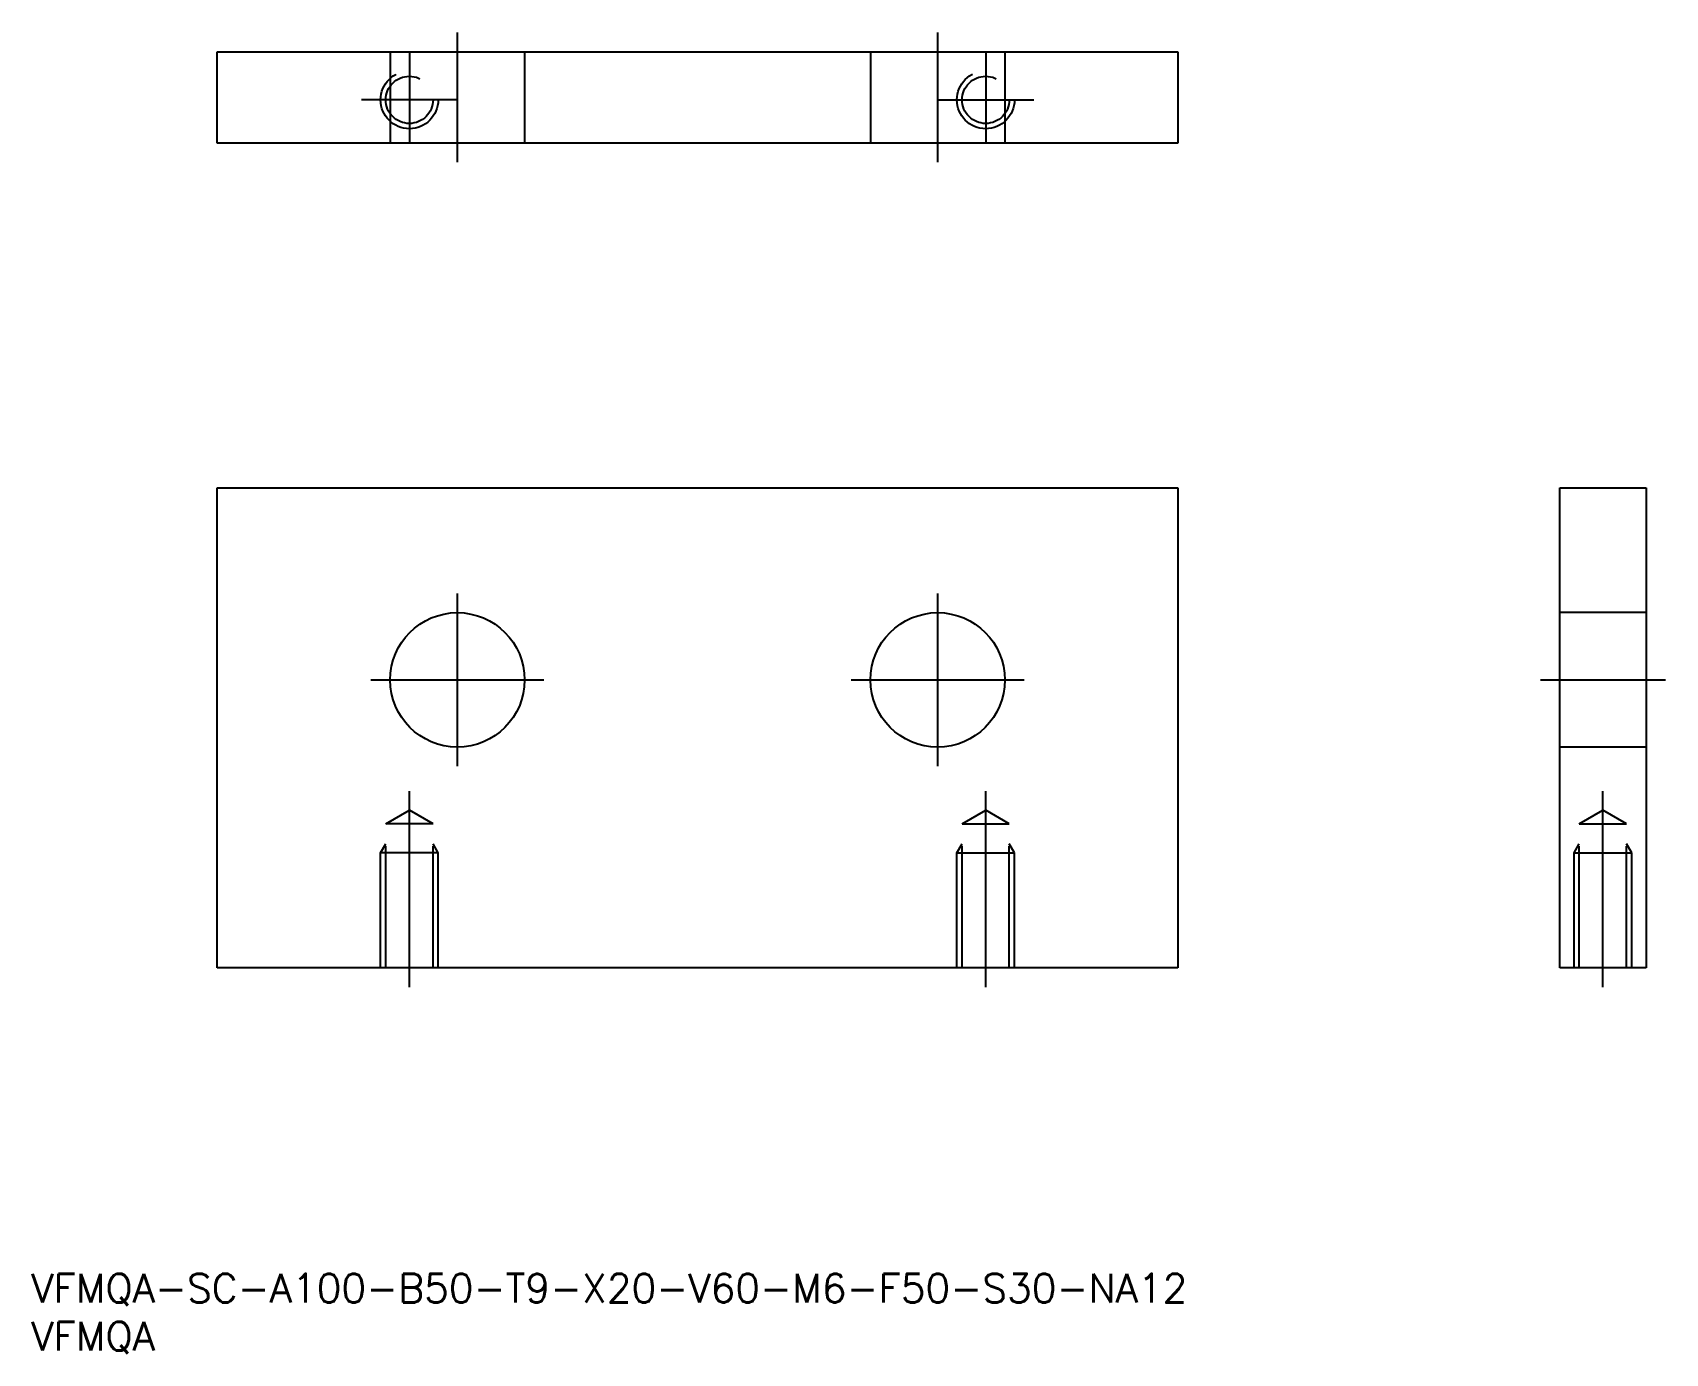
# Model space of a CAD drawing. Extents: x 0 to 170, y 0 to 137.
import ezdxf

# ---------------------------------------------------------------- set-up
doc = ezdxf.new("R2010")
doc.units = 0
doc.linetypes.add('CENTER', pattern=[50.8, 31.75, -6.35, 6.35, -6.35])
doc.linetypes.add('DASHED', pattern=[19.05, 12.7, -6.35])
doc.layers.get('0').update_dxf_attribs({"linetype": 'CONTINUOUS'})
doc.layers.add('CENTER', color=1, linetype='CENTER')
doc.styles.get("Standard").update_dxf_attribs({"font": 'txt.shx', "height": 3, "bigfont": 'bigfont.shx'})

# ---------------------------------------------------------------- blocks, each defined once
blk = doc.blocks.new('*U1')
at = {"color": 7, "linetype": 'CONTINUOUS'}
blk.add_text('VFMQA-SC-A100-B50-T9-X20-V60-M6-F50-S30-NA12', height=3, dxfattribs=at).set_placement((0, 5))
blk = doc.blocks.new('*U2')
at = {"color": 7, "linetype": 'CONTINUOUS'}
blk.add_text('VFMQA', height=3, dxfattribs=at).set_placement((0, 0))

msp = doc.modelspace()

# ---------------------------------------------------------------- linework, layer by layer
at = {"color": 7, "linetype": 'CONTINUOUS'}
for p, q in [((19.352956, 135.244844), (119.352956, 135.244844)), ((19.352956, 125.744844), (19.352956, 135.244844)), ((119.352956, 135.244844), (119.352956, 125.744844)), ((119.352956, 125.744844), (19.352956, 125.744844)), ((19.352956, 89.846475), (119.352956, 89.846475)), ((19.352956, 39.846475), (19.352956, 89.846475)), ((119.352956, 89.846475), (119.352956, 39.846475)), ((159.111937, 89.846475), (168.111937, 89.846475)), ((159.111937, 39.846475), (159.111937, 89.846475)), ((168.111937, 89.846475), (168.111937, 39.846475)), ((119.352956, 39.846475), (19.352956, 39.846475)), ((168.111937, 39.846475), (159.111937, 39.846475))]:
    msp.add_line(p, q, dxfattribs=at)
at = {"color": 3, "linetype": 'DASHED'}
for p, q in [((37.352956, 135.244844), (37.352956, 125.744844)), ((51.352956, 135.244844), (51.352956, 125.744844)), ((87.352956, 135.244844), (87.352956, 125.744844)), ((101.352956, 135.244844), (101.352956, 125.744844)), ((168.111937, 76.846475), (159.111937, 76.846475)), ((168.111937, 62.846475), (159.111937, 62.846475)), ((36.894456, 54.846475), (39.352956, 56.26589)), ((41.811456, 54.846475), (39.352956, 56.26589)), ((96.894456, 54.846475), (99.352956, 56.26589)), ((101.811456, 54.846475), (99.352956, 56.26589)), ((161.153437, 54.846475), (163.611937, 56.26589)), ((166.070437, 54.846475), (163.611937, 56.26589)), ((36.894456, 39.846475), (36.894456, 54.846475)), ((41.811456, 54.846475), (36.894456, 54.846475)), ((41.811456, 39.846475), (41.811456, 54.846475)), ((96.894456, 39.846475), (96.894456, 54.846475)), ((96.894456, 54.846475), (101.811456, 54.846475)), ((101.811456, 39.846475), (101.811456, 54.846475)), ((161.153437, 39.846475), (161.153437, 54.846475)), ((161.153437, 54.846475), (166.070437, 54.846475)), ((166.070437, 39.846475), (166.070437, 54.846475)), ((36.352956, 51.846475), (36.894456, 52.78438)), ((42.352956, 51.846475), (41.811456, 52.78438)), ((96.352956, 51.846475), (96.894456, 52.78438)), ((102.352956, 51.846475), (101.811456, 52.78438)), ((160.611937, 51.846475), (161.153437, 52.78438)), ((166.611937, 51.846475), (166.070437, 52.78438)), ((36.352956, 39.846475), (36.352956, 51.846475)), ((42.352956, 51.846475), (36.352956, 51.846475)), ((42.352956, 39.846475), (42.352956, 51.846475)), ((96.352956, 39.846475), (96.352956, 51.846475)), ((96.352956, 51.846475), (102.352956, 51.846475)), ((102.352956, 39.846475), (102.352956, 51.846475)), ((160.611937, 39.846475), (160.611937, 51.846475)), ((160.611937, 51.846475), (166.611937, 51.846475)), ((166.611937, 39.846475), (166.611937, 51.846475))]:
    msp.add_line(p, q, dxfattribs=at)
for centre, radius in [((39.352956, 130.244844), 3), ((39.352956, 130.244844), 2.4585), ((99.352956, 130.244844), 3), ((99.352956, 130.244844), 2.4585)]:
    msp.add_circle(centre, radius, dxfattribs=at)
at = {"color": 7, "linetype": 'CONTINUOUS'}
for centre in [(44.352956, 69.846475), (94.352956, 69.846475)]:
    msp.add_circle(centre, 7, dxfattribs=at)
at = {"layer": 'CENTER', "color": 1, "linetype": 'CENTER'}
for p, q in [((44.352956, 123.744844), (44.352956, 137.244844)), ((94.352956, 123.744844), (94.352956, 137.244844)), ((39.352956, 135.244844), (39.352956, 125.744844)), ((99.352956, 135.244844), (99.352956, 125.744844)), ((44.352956, 130.244844), (34.352956, 130.244844)), ((94.352956, 130.244844), (104.352956, 130.244844)), ((44.352956, 60.846475), (44.352956, 78.846475)), ((94.352956, 60.846475), (94.352956, 78.846475)), ((35.352956, 69.846475), (53.352956, 69.846475)), ((85.352956, 69.846475), (103.352956, 69.846475)), ((157.111937, 69.846475), (170.111937, 69.846475)), ((39.352956, 37.846475), (39.352956, 58.26589)), ((99.352956, 37.846475), (99.352956, 58.26589)), ((163.611937, 37.846475), (163.611937, 58.26589))]:
    msp.add_line(p, q, dxfattribs=at)

# ---------------------------------------------------------------- block references
at = {"color": 7, "linetype": 'CONTINUOUS'}
for name in ['*U1', '*U2']:
    msp.add_blockref(name, (0, 0), dxfattribs=at)

doc.saveas('drawing.dxf')
